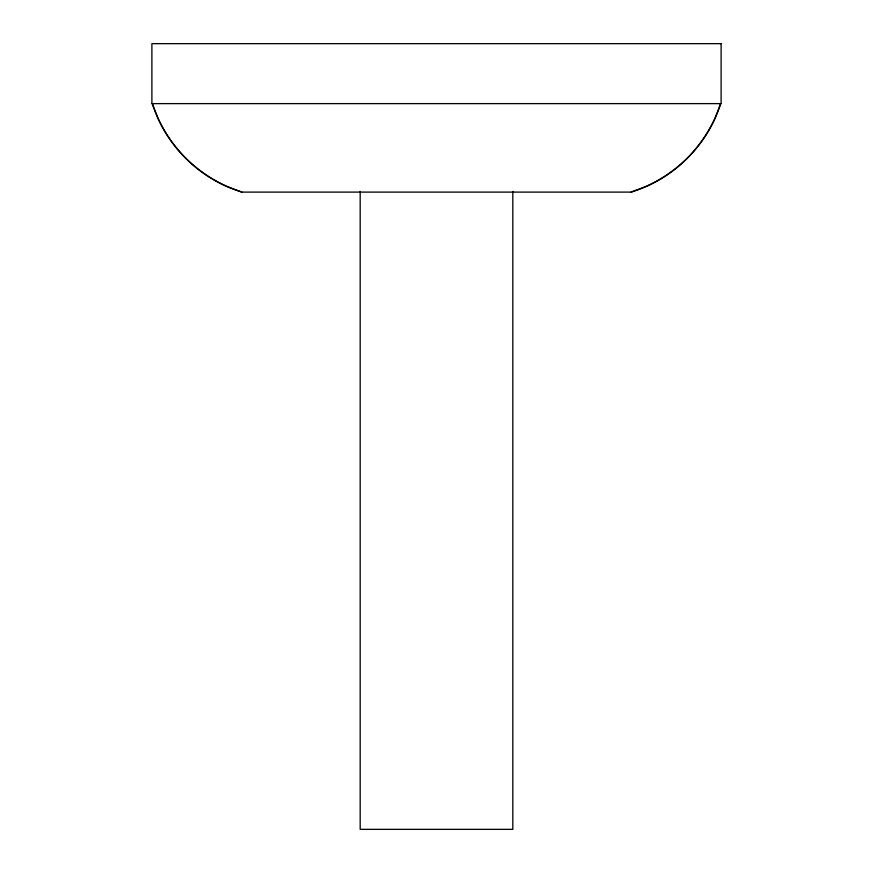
<?xml version="1.0" encoding="UTF-8"?>
<svg xmlns="http://www.w3.org/2000/svg" width="873" height="873" viewBox="0 0 873 873"><rect width="100%" height="100%" fill="white"/><g stroke="black" fill="none" stroke-linecap="round" stroke-linejoin="round"><path stroke-width="1.31" d="M631.103 192.104L646.402 186.342A137.148 137.148 0 0 0 714.769 118.837L720.727 103.614A136.897 136.897 0 0 1 631.103 192.104L241.897 192.104L226.598 186.342A137.148 137.148 0 0 1 158.231 118.837L152.273 103.614A136.897 136.897 0 0 0 241.897 192.104M512.822 191.46L512.822 829.35L360.178 829.35L360.178 191.46M721.109 43.65L151.891 43.65L151.891 103.614L721.109 103.614L721.109 43.65"/></g></svg>
